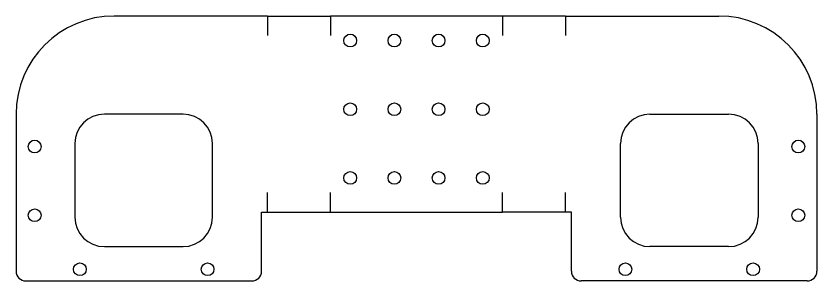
# Model space of a CAD drawing. Extents: x 0 to 1558, y 0 to 583.
# Drawn here: x 743 to 1558, y 313 to 583 of the extents above; entities that cross this region are included whole.
import ezdxf

# ---------------------------------------------------------------- set-up
doc = ezdxf.new("R2010")
doc.units = 0
doc.layers.get('0').update_dxf_attribs({"linetype": 'CONTINUOUS'})
doc.layers.add('MARCADO', color=5, linetype='CONTINUOUS')

msp = doc.modelspace()

# ---------------------------------------------------------------- linework, layer by layer
at = {"color": 7, "linetype": 'Continuous'}
for p, q in [((998.90767816, 582.88077807), (842.90767867, 582.88077807)), ((1069.10767542, 582.88077807), (1063.10767816, 582.88077807)), ((1232.10767792, 582.88077807), (1069.10767542, 582.88077807)), ((1238.10767518, 582.88077807), (1232.10767792, 582.88077807)), ((1302.30767518, 582.88077807), (1458.30767467, 582.88077807)), ((742.90768463, 482.88077658), (742.90768463, 322.88078015)), ((912.90767152, 482.88077658), (832.9076733, 482.88077658)), ((1388.30768183, 482.88077658), (1468.30768004, 482.88077658)), ((1558.30766871, 482.88077658), (1558.30766871, 322.88078015)), ((802.90767211, 452.88077725), (802.90767211, 377.88077985)), ((942.90768016, 377.88077985), (942.90768016, 452.88077725)), ((1358.30767318, 377.88077985), (1358.30767318, 452.88077725)), ((1498.30768123, 452.88077725), (1498.30768123, 377.88077985)), ((992.90767718, 322.88078015), (992.90767718, 382.88077509)), ((1063.10767816, 382.88077509), (1069.10767542, 382.88077509)), ((1069.10767542, 382.88077509), (1232.10767792, 382.88077509)), ((1232.10767792, 382.88077509), (1238.10767518, 382.88077509)), ((1308.30767617, 322.88078015), (1308.30767617, 382.88077509)), ((832.9076733, 347.88077121), (912.90767152, 347.88077121)), ((1468.30768004, 347.88077121), (1388.30768183, 347.88077121)), ((752.90767509, 312.88077479), (982.90767926, 312.88077479)), ((1548.30767825, 312.88077479), (1318.30767408, 312.88077479))]:
    msp.add_line(p, q, dxfattribs=at)
for p, q in [((998.90767816, 582.88077807), (1063.10767816, 582.88077807)), ((1302.30767518, 582.88077807), (1238.10767518, 582.88077807)), ((992.90767718, 382.88077509), (998.90767816, 382.88077509)), ((998.90767816, 382.88077509), (1063.10767816, 382.88077509)), ((1302.30767518, 382.88077509), (1238.10767518, 382.88077509)), ((1308.30767617, 382.88077509), (1302.30767518, 382.88077509))]:
    msp.add_line(p, q)
for centre in [(1083.10767667, 557.88077658), (1128.10767667, 557.88077658), (1173.10767667, 557.88077658), (1218.10767667, 557.88077658), (1083.10767667, 487.88077658), (1128.10767667, 487.88077658), (1173.10767667, 487.88077658), (1218.10767667, 487.88077658), (761.90767891, 449.88077658), (1539.30767444, 449.88077658), (1083.10767667, 417.88077658), (1128.10767667, 417.88077658), (1173.10767667, 417.88077658), (1218.10767667, 417.88077658), (761.90767891, 379.88077658), (1539.30767444, 379.88077658), (807.90767891, 324.88077658), (937.90767891, 324.88077658), (1363.30767444, 324.88077658), (1493.30767444, 324.88077658)]:
    msp.add_circle(centre, 6.5, dxfattribs=at)
for centre, radius, start, end in [((842.90767891, 482.88077658), 100, 90, 180), ((1458.30767444, 482.88077658), 100, 0, 90), ((832.90767891, 452.88077658), 30, 90, 180), ((912.90767891, 452.88077658), 30, 0, 90), ((1388.30767444, 452.88077658), 30, 90, 180), ((1468.30767444, 452.88077658), 30, 360, 90), ((832.90767891, 377.88077658), 30, 180, 270), ((912.90767891, 377.88077658), 30, 270, 0), ((1388.30767444, 377.88077658), 30, 180, 270), ((1468.30767444, 377.88077658), 30, 270, 0), ((752.90767891, 322.88077658), 10, 180, 270), ((982.90767891, 322.88077658), 10, 270, 0), ((1318.30767444, 322.88077658), 10, 180, 270), ((1548.30767444, 322.88077658), 10, 270, 0)]:
    msp.add_arc(centre, radius, start, end, dxfattribs=at)
at = {"layer": 'MARCADO'}
for p, q in [((998.90767816, 582.88077807), (998.90767816, 562.88077807)), ((1063.10767816, 582.88077807), (1063.10767816, 562.88077807)), ((1238.10767518, 582.88077807), (1238.10767518, 562.88077807)), ((1302.30767518, 582.88077807), (1302.30767518, 562.88077807)), ((998.90767816, 382.88077509), (998.90767816, 402.88077509)), ((1063.10767816, 382.88077509), (1063.10767816, 402.88077509)), ((1238.10767518, 382.88077509), (1238.10767518, 402.88077509)), ((1302.30767518, 382.88077509), (1302.30767518, 402.88077509))]:
    msp.add_line(p, q, dxfattribs=at)

doc.saveas('drawing.dxf')
